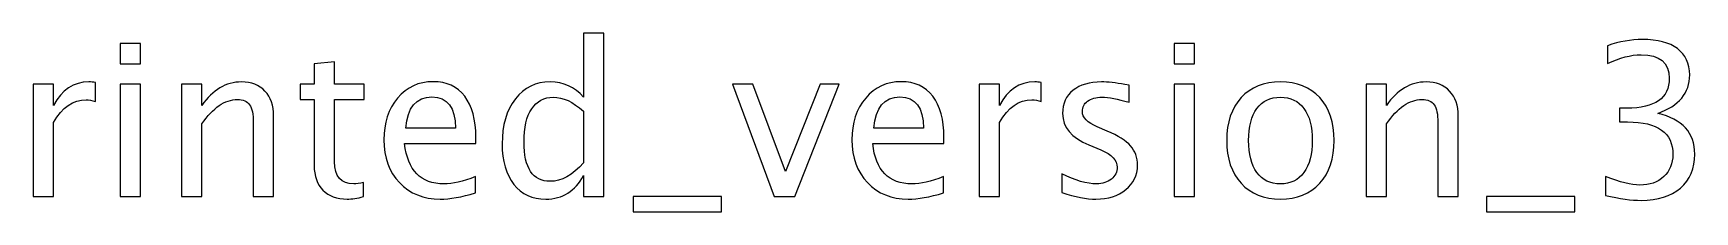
# Model space of a CAD drawing. Header units: centimetres. Extents: x -50.2 to 15.9, y -15.8 to 14.1.
# Drawn here: x 5.95 to 15.88, y 13.08 to 14.15 of the extents above; entities that cross this region are included whole.
import ezdxf

# ---------------------------------------------------------------- set-up
doc = ezdxf.new("R2010")
doc.units = ezdxf.units.CM
doc.header["$MEASUREMENT"] = 0
doc.layers.add('Layer 1', color=7, linetype='Continuous')

msp = doc.modelspace()

# ---------------------------------------------------------------- linework, layer by layer
at = {"layer": 'Layer 1'}
for points, knots in [([(9.23872, 13.17044), (9.23872, 13.17044), (9.23872, 13.29681), (9.23872, 13.29681), (9.23872, 13.29681), (9.18898, 13.2024), (9.11405, 13.1552), (9.01393, 13.1552), (9.01393, 13.1552), (8.93265, 13.1552), (8.86873, 13.18462), (8.82216, 13.24368), (8.82216, 13.24368), (8.77559, 13.30273), (8.75231, 13.38338), (8.75231, 13.48561), (8.75231, 13.48561), (8.75231, 13.59737), (8.77877, 13.68733), (8.83147, 13.75549), (8.83147, 13.75549), (8.88439, 13.82343), (8.95382, 13.85751), (9.03997, 13.85751), (9.03997, 13.85751), (9.11976, 13.85751), (9.18623, 13.82703), (9.23872, 13.76586), (9.23872, 13.76586), (9.23872, 13.76586), (9.23872, 14.14961), (9.23872, 14.14961), (9.23872, 14.14961), (9.23872, 14.14961), (9.36064, 14.14961), (9.36064, 14.14961), (9.36064, 14.14961), (9.36064, 14.14961), (9.36064, 13.17044), (9.36064, 13.17044), (9.36064, 13.17044), (9.36064, 13.17044), (9.23872, 13.17044), (9.23872, 13.17044)], [0, 0, 0, 0, 0.0833333, 0.0833333, 0.0833333, 0.0833333, 0.1666667, 0.1666667, 0.1666667, 0.1666667, 0.25, 0.25, 0.25, 0.25, 0.3333333, 0.3333333, 0.3333333, 0.3333333, 0.4166667, 0.4166667, 0.4166667, 0.4166667, 0.5, 0.5, 0.5, 0.5, 0.5833333, 0.5833333, 0.5833333, 0.5833333, 0.6666667, 0.6666667, 0.6666667, 0.6666667, 0.75, 0.75, 0.75, 0.75, 0.8333333, 0.8333333, 0.8333333, 0.8333333, 1, 1, 1, 1]), ([(15.34996, 13.17679), (15.34996, 13.17679), (15.34996, 13.29109), (15.34996, 13.29109), (15.34996, 13.29109), (15.43717, 13.25638), (15.50554, 13.23902), (15.5557, 13.23902), (15.5557, 13.23902), (15.61476, 13.23902), (15.66238, 13.25595), (15.699, 13.29003), (15.699, 13.29003), (15.73562, 13.32411), (15.75382, 13.36856), (15.75382, 13.42317), (15.75382, 13.42317), (15.75382, 13.55271), (15.66365, 13.61748), (15.48331, 13.61748), (15.48331, 13.61748), (15.48331, 13.61748), (15.43505, 13.61748), (15.43505, 13.61748), (15.43505, 13.61748), (15.43505, 13.61748), (15.43505, 13.6994), (15.43505, 13.6994), (15.43505, 13.6994), (15.43505, 13.6994), (15.47781, 13.70003), (15.47781, 13.70003), (15.47781, 13.70003), (15.64735, 13.70003), (15.73223, 13.75972), (15.73223, 13.87931), (15.73223, 13.87931), (15.73223, 13.97308), (15.67593, 14.02007), (15.56353, 14.02007), (15.56353, 14.02007), (15.50321, 14.02007), (15.43632, 14.00271), (15.36266, 13.968), (15.36266, 13.968), (15.36266, 13.968), (15.36266, 14.07468), (15.36266, 14.07468), (15.36266, 14.07468), (15.43484, 14.09923), (15.50448, 14.11151), (15.57136, 14.11151), (15.57136, 14.11151), (15.66238, 14.11151), (15.73244, 14.09331), (15.78113, 14.0569), (15.78113, 14.0569), (15.82981, 14.02071), (15.85415, 13.968), (15.85415, 13.899), (15.85415, 13.899), (15.85415, 13.79126), (15.79044, 13.71442), (15.6628, 13.6687), (15.6628, 13.6687), (15.81076, 13.6342), (15.88463, 13.55313), (15.88463, 13.42508), (15.88463, 13.42508), (15.88463, 13.33872), (15.85606, 13.27077), (15.79912, 13.22145), (15.79912, 13.22145), (15.74218, 13.17213), (15.66386, 13.14758), (15.56438, 13.14758), (15.56438, 13.14758), (15.50765, 13.14758), (15.43632, 13.15732), (15.34996, 13.17679)], [0, 0, 0, 0, 0.047619, 0.047619, 0.047619, 0.047619, 0.0952381, 0.0952381, 0.0952381, 0.0952381, 0.1428571, 0.1428571, 0.1428571, 0.1428571, 0.1904762, 0.1904762, 0.1904762, 0.1904762, 0.2380952, 0.2380952, 0.2380952, 0.2380952, 0.2857143, 0.2857143, 0.2857143, 0.2857143, 0.3333333, 0.3333333, 0.3333333, 0.3333333, 0.3809524, 0.3809524, 0.3809524, 0.3809524, 0.4285714, 0.4285714, 0.4285714, 0.4285714, 0.4761905, 0.4761905, 0.4761905, 0.4761905, 0.5238095, 0.5238095, 0.5238095, 0.5238095, 0.5714286, 0.5714286, 0.5714286, 0.5714286, 0.6190476, 0.6190476, 0.6190476, 0.6190476, 0.6666667, 0.6666667, 0.6666667, 0.6666667, 0.7142857, 0.7142857, 0.7142857, 0.7142857, 0.7619048, 0.7619048, 0.7619048, 0.7619048, 0.8095238, 0.8095238, 0.8095238, 0.8095238, 0.8571429, 0.8571429, 0.8571429, 0.8571429, 0.9047619, 0.9047619, 0.9047619, 0.9047619, 1, 1, 1, 1]), ([(6.46779, 13.96673), (6.46779, 13.96673), (6.46779, 14.08865), (6.46779, 14.08865), (6.46779, 14.08865), (6.46779, 14.08865), (6.58971, 14.08865), (6.58971, 14.08865), (6.58971, 14.08865), (6.58971, 14.08865), (6.58971, 13.96673), (6.58971, 13.96673), (6.58971, 13.96673), (6.58971, 13.96673), (6.46779, 13.96673), (6.46779, 13.96673)], [0, 0, 0, 0, 0.2, 0.2, 0.2, 0.2, 0.4, 0.4, 0.4, 0.4, 0.6, 0.6, 0.6, 0.6, 1, 1, 1, 1]), ([(12.77186, 13.96673), (12.77186, 13.96673), (12.77186, 14.08865), (12.77186, 14.08865), (12.77186, 14.08865), (12.77186, 14.08865), (12.89378, 14.08865), (12.89378, 14.08865), (12.89378, 14.08865), (12.89378, 14.08865), (12.89378, 13.96673), (12.89378, 13.96673), (12.89378, 13.96673), (12.89378, 13.96673), (12.77186, 13.96673), (12.77186, 13.96673)], [0, 0, 0, 0, 0.2, 0.2, 0.2, 0.2, 0.4, 0.4, 0.4, 0.4, 0.6, 0.6, 0.6, 0.6, 1, 1, 1, 1]), ([(7.92406, 13.17065), (7.88638, 13.16028), (7.85358, 13.1552), (7.82585, 13.1552), (7.82585, 13.1552), (7.76362, 13.1552), (7.71515, 13.17298), (7.68043, 13.20854), (7.68043, 13.20854), (7.64551, 13.2441), (7.62815, 13.29342), (7.62815, 13.35671), (7.62815, 13.35671), (7.62815, 13.35671), (7.62815, 13.7521), (7.62815, 13.7521), (7.62815, 13.7521), (7.62815, 13.7521), (7.54391, 13.7521), (7.54391, 13.7521), (7.54391, 13.7521), (7.54391, 13.7521), (7.54391, 13.84354), (7.54391, 13.84354), (7.54391, 13.84354), (7.54391, 13.84354), (7.62815, 13.84354), (7.62815, 13.84354), (7.62815, 13.84354), (7.62815, 13.84354), (7.62815, 13.96525), (7.62815, 13.96525), (7.62815, 13.96525), (7.62815, 13.96525), (7.75007, 13.97689), (7.75007, 13.97689), (7.75007, 13.97689), (7.75007, 13.97689), (7.75007, 13.84354), (7.75007, 13.84354), (7.75007, 13.84354), (7.75007, 13.84354), (7.9266, 13.84354), (7.9266, 13.84354), (7.9266, 13.84354), (7.9266, 13.84354), (7.9266, 13.7521), (7.9266, 13.7521), (7.9266, 13.7521), (7.9266, 13.7521), (7.75007, 13.7521), (7.75007, 13.7521), (7.75007, 13.7521), (7.75007, 13.7521), (7.75007, 13.37872), (7.75007, 13.37872), (7.75007, 13.37872), (7.75007, 13.29067), (7.78838, 13.24664), (7.86479, 13.24664), (7.86479, 13.24664), (7.88109, 13.24664), (7.90078, 13.24939), (7.92406, 13.25468), (7.92406, 13.25468), (7.92406, 13.25468), (7.92406, 13.17065), (7.92406, 13.17065)], [0, 0, 0, 0, 0.0555556, 0.0555556, 0.0555556, 0.0555556, 0.1111111, 0.1111111, 0.1111111, 0.1111111, 0.1666667, 0.1666667, 0.1666667, 0.1666667, 0.2222222, 0.2222222, 0.2222222, 0.2222222, 0.2777778, 0.2777778, 0.2777778, 0.2777778, 0.3333333, 0.3333333, 0.3333333, 0.3333333, 0.3888889, 0.3888889, 0.3888889, 0.3888889, 0.4444444, 0.4444444, 0.4444444, 0.4444444, 0.5, 0.5, 0.5, 0.5, 0.5555556, 0.5555556, 0.5555556, 0.5555556, 0.6111111, 0.6111111, 0.6111111, 0.6111111, 0.6666667, 0.6666667, 0.6666667, 0.6666667, 0.7222222, 0.7222222, 0.7222222, 0.7222222, 0.7777778, 0.7777778, 0.7777778, 0.7777778, 0.8333333, 0.8333333, 0.8333333, 0.8333333, 0.8888889, 0.8888889, 0.8888889, 0.8888889, 1, 1, 1, 1]), ([(5.94815, 13.17044), (5.94815, 13.17044), (5.94815, 13.84354), (5.94815, 13.84354), (5.94815, 13.84354), (5.94815, 13.84354), (6.07007, 13.84354), (6.07007, 13.84354), (6.07007, 13.84354), (6.07007, 13.84354), (6.07007, 13.71633), (6.07007, 13.71633), (6.07007, 13.71633), (6.11854, 13.81052), (6.18882, 13.85751), (6.2811, 13.85751), (6.2811, 13.85751), (6.29359, 13.85751), (6.30671, 13.85645), (6.32026, 13.85434), (6.32026, 13.85434), (6.32026, 13.85434), (6.32026, 13.74025), (6.32026, 13.74025), (6.32026, 13.74025), (6.29909, 13.74723), (6.28047, 13.75083), (6.26438, 13.75083), (6.26438, 13.75083), (6.18691, 13.75083), (6.12214, 13.70511), (6.07007, 13.61346), (6.07007, 13.61346), (6.07007, 13.61346), (6.07007, 13.17044), (6.07007, 13.17044), (6.07007, 13.17044), (6.07007, 13.17044), (5.94815, 13.17044), (5.94815, 13.17044)], [0, 0, 0, 0, 0.0909091, 0.0909091, 0.0909091, 0.0909091, 0.1818182, 0.1818182, 0.1818182, 0.1818182, 0.2727273, 0.2727273, 0.2727273, 0.2727273, 0.3636364, 0.3636364, 0.3636364, 0.3636364, 0.4545455, 0.4545455, 0.4545455, 0.4545455, 0.5454545, 0.5454545, 0.5454545, 0.5454545, 0.6363636, 0.6363636, 0.6363636, 0.6363636, 0.7272727, 0.7272727, 0.7272727, 0.7272727, 0.8181818, 0.8181818, 0.8181818, 0.8181818, 1, 1, 1, 1]), ([(6.46779, 13.17044), (6.46779, 13.17044), (6.46779, 13.84354), (6.46779, 13.84354), (6.46779, 13.84354), (6.46779, 13.84354), (6.58971, 13.84354), (6.58971, 13.84354), (6.58971, 13.84354), (6.58971, 13.84354), (6.58971, 13.17044), (6.58971, 13.17044), (6.58971, 13.17044), (6.58971, 13.17044), (6.46779, 13.17044), (6.46779, 13.17044)], [0, 0, 0, 0, 0.2, 0.2, 0.2, 0.2, 0.4, 0.4, 0.4, 0.4, 0.6, 0.6, 0.6, 0.6, 1, 1, 1, 1]), ([(6.83482, 13.17044), (6.83482, 13.17044), (6.83482, 13.84354), (6.83482, 13.84354), (6.83482, 13.84354), (6.83482, 13.84354), (6.95674, 13.84354), (6.95674, 13.84354), (6.95674, 13.84354), (6.95674, 13.84354), (6.95674, 13.71633), (6.95674, 13.71633), (6.95674, 13.71633), (7.0213, 13.81052), (7.10046, 13.85751), (7.19402, 13.85751), (7.19402, 13.85751), (7.25286, 13.85751), (7.29964, 13.8391), (7.33414, 13.80205), (7.33414, 13.80205), (7.36864, 13.76522), (7.386, 13.71548), (7.386, 13.65325), (7.386, 13.65325), (7.386, 13.65325), (7.386, 13.17044), (7.386, 13.17044), (7.386, 13.17044), (7.386, 13.17044), (7.26408, 13.17044), (7.26408, 13.17044), (7.26408, 13.17044), (7.26408, 13.17044), (7.26408, 13.61346), (7.26408, 13.61346), (7.26408, 13.61346), (7.26408, 13.66341), (7.25667, 13.69897), (7.24207, 13.72014), (7.24207, 13.72014), (7.22725, 13.74152), (7.20291, 13.7521), (7.16883, 13.7521), (7.16883, 13.7521), (7.0939, 13.7521), (7.0232, 13.70321), (6.95674, 13.60542), (6.95674, 13.60542), (6.95674, 13.60542), (6.95674, 13.17044), (6.95674, 13.17044), (6.95674, 13.17044), (6.95674, 13.17044), (6.83482, 13.17044), (6.83482, 13.17044)], [0, 0, 0, 0, 0.0666667, 0.0666667, 0.0666667, 0.0666667, 0.1333333, 0.1333333, 0.1333333, 0.1333333, 0.2, 0.2, 0.2, 0.2, 0.2666667, 0.2666667, 0.2666667, 0.2666667, 0.3333333, 0.3333333, 0.3333333, 0.3333333, 0.4, 0.4, 0.4, 0.4, 0.4666667, 0.4666667, 0.4666667, 0.4666667, 0.5333333, 0.5333333, 0.5333333, 0.5333333, 0.6, 0.6, 0.6, 0.6, 0.6666667, 0.6666667, 0.6666667, 0.6666667, 0.7333333, 0.7333333, 0.7333333, 0.7333333, 0.8, 0.8, 0.8, 0.8, 0.8666667, 0.8666667, 0.8666667, 0.8666667, 1, 1, 1, 1]), ([(8.59208, 13.19203), (8.51017, 13.16748), (8.4401, 13.1552), (8.38168, 13.1552), (8.38168, 13.1552), (8.28199, 13.1552), (8.20092, 13.18822), (8.13848, 13.25405), (8.13848, 13.25405), (8.07604, 13.31988), (8.04471, 13.40518), (8.04471, 13.51017), (8.04471, 13.51017), (8.04471, 13.61198), (8.07223, 13.69559), (8.12747, 13.76099), (8.12747, 13.76099), (8.18272, 13.82618), (8.25341, 13.85878), (8.33956, 13.85878), (8.33956, 13.85878), (8.42105, 13.85878), (8.48413, 13.82978), (8.52858, 13.77179), (8.52858, 13.77179), (8.57303, 13.71379), (8.59526, 13.63166), (8.59526, 13.52519), (8.59526, 13.52519), (8.59526, 13.52519), (8.59462, 13.48794), (8.59462, 13.48794), (8.59462, 13.48794), (8.59462, 13.48794), (8.16917, 13.48794), (8.16917, 13.48794), (8.16917, 13.48794), (8.18695, 13.32707), (8.26548, 13.24664), (8.40454, 13.24664), (8.40454, 13.24664), (8.45556, 13.24664), (8.518, 13.26103), (8.59208, 13.28982), (8.59208, 13.28982), (8.59208, 13.28982), (8.59208, 13.19203), (8.59208, 13.19203)], [0, 0, 0, 0, 0.0769231, 0.0769231, 0.0769231, 0.0769231, 0.1538462, 0.1538462, 0.1538462, 0.1538462, 0.2307692, 0.2307692, 0.2307692, 0.2307692, 0.3076923, 0.3076923, 0.3076923, 0.3076923, 0.3846154, 0.3846154, 0.3846154, 0.3846154, 0.4615385, 0.4615385, 0.4615385, 0.4615385, 0.5384615, 0.5384615, 0.5384615, 0.5384615, 0.6153846, 0.6153846, 0.6153846, 0.6153846, 0.6923077, 0.6923077, 0.6923077, 0.6923077, 0.7692308, 0.7692308, 0.7692308, 0.7692308, 0.8461538, 0.8461538, 0.8461538, 0.8461538, 1, 1, 1, 1]), ([(10.38002, 13.17044), (10.38002, 13.17044), (10.12941, 13.84354), (10.12941, 13.84354), (10.12941, 13.84354), (10.12941, 13.84354), (10.25133, 13.84354), (10.25133, 13.84354), (10.25133, 13.84354), (10.25133, 13.84354), (10.4467, 13.32051), (10.4467, 13.32051), (10.4467, 13.32051), (10.4467, 13.32051), (10.6535, 13.84354), (10.6535, 13.84354), (10.6535, 13.84354), (10.6535, 13.84354), (10.76822, 13.84354), (10.76822, 13.84354), (10.76822, 13.84354), (10.76822, 13.84354), (10.50216, 13.17044), (10.50216, 13.17044), (10.50216, 13.17044), (10.50216, 13.17044), (10.38002, 13.17044), (10.38002, 13.17044)], [0, 0, 0, 0, 0.125, 0.125, 0.125, 0.125, 0.25, 0.25, 0.25, 0.25, 0.375, 0.375, 0.375, 0.375, 0.5, 0.5, 0.5, 0.5, 0.625, 0.625, 0.625, 0.625, 0.75, 0.75, 0.75, 0.75, 1, 1, 1, 1]), ([(11.39116, 13.19203), (11.30925, 13.16748), (11.23918, 13.1552), (11.18076, 13.1552), (11.18076, 13.1552), (11.08107, 13.1552), (11, 13.18822), (10.93756, 13.25405), (10.93756, 13.25405), (10.87512, 13.31988), (10.84379, 13.40518), (10.84379, 13.51017), (10.84379, 13.51017), (10.84379, 13.61198), (10.87131, 13.69559), (10.92655, 13.76099), (10.92655, 13.76099), (10.9818, 13.82618), (11.05249, 13.85878), (11.13864, 13.85878), (11.13864, 13.85878), (11.22013, 13.85878), (11.28321, 13.82978), (11.32766, 13.77179), (11.32766, 13.77179), (11.37211, 13.71379), (11.39434, 13.63166), (11.39434, 13.52519), (11.39434, 13.52519), (11.39434, 13.52519), (11.3937, 13.48794), (11.3937, 13.48794), (11.3937, 13.48794), (11.3937, 13.48794), (10.96825, 13.48794), (10.96825, 13.48794), (10.96825, 13.48794), (10.98603, 13.32707), (11.06456, 13.24664), (11.20362, 13.24664), (11.20362, 13.24664), (11.25464, 13.24664), (11.31708, 13.26103), (11.39116, 13.28982), (11.39116, 13.28982), (11.39116, 13.28982), (11.39116, 13.19203), (11.39116, 13.19203)], [0, 0, 0, 0, 0.0769231, 0.0769231, 0.0769231, 0.0769231, 0.1538462, 0.1538462, 0.1538462, 0.1538462, 0.2307692, 0.2307692, 0.2307692, 0.2307692, 0.3076923, 0.3076923, 0.3076923, 0.3076923, 0.3846154, 0.3846154, 0.3846154, 0.3846154, 0.4615385, 0.4615385, 0.4615385, 0.4615385, 0.5384615, 0.5384615, 0.5384615, 0.5384615, 0.6153846, 0.6153846, 0.6153846, 0.6153846, 0.6923077, 0.6923077, 0.6923077, 0.6923077, 0.7692308, 0.7692308, 0.7692308, 0.7692308, 0.8461538, 0.8461538, 0.8461538, 0.8461538, 1, 1, 1, 1]), ([(11.60473, 13.17044), (11.60473, 13.17044), (11.60473, 13.84354), (11.60473, 13.84354), (11.60473, 13.84354), (11.60473, 13.84354), (11.72665, 13.84354), (11.72665, 13.84354), (11.72665, 13.84354), (11.72665, 13.84354), (11.72665, 13.71633), (11.72665, 13.71633), (11.72665, 13.71633), (11.77512, 13.81052), (11.8454, 13.85751), (11.93768, 13.85751), (11.93768, 13.85751), (11.95017, 13.85751), (11.96329, 13.85645), (11.97684, 13.85434), (11.97684, 13.85434), (11.97684, 13.85434), (11.97684, 13.74025), (11.97684, 13.74025), (11.97684, 13.74025), (11.95567, 13.74723), (11.93705, 13.75083), (11.92096, 13.75083), (11.92096, 13.75083), (11.84349, 13.75083), (11.77872, 13.70511), (11.72665, 13.61346), (11.72665, 13.61346), (11.72665, 13.61346), (11.72665, 13.17044), (11.72665, 13.17044), (11.72665, 13.17044), (11.72665, 13.17044), (11.60473, 13.17044), (11.60473, 13.17044)], [0, 0, 0, 0, 0.0909091, 0.0909091, 0.0909091, 0.0909091, 0.1818182, 0.1818182, 0.1818182, 0.1818182, 0.2727273, 0.2727273, 0.2727273, 0.2727273, 0.3636364, 0.3636364, 0.3636364, 0.3636364, 0.4545455, 0.4545455, 0.4545455, 0.4545455, 0.5454545, 0.5454545, 0.5454545, 0.5454545, 0.6363636, 0.6363636, 0.6363636, 0.6363636, 0.7272727, 0.7272727, 0.7272727, 0.7272727, 0.8181818, 0.8181818, 0.8181818, 0.8181818, 1, 1, 1, 1]), ([(12.10024, 13.19457), (12.10024, 13.19457), (12.10024, 13.30633), (12.10024, 13.30633), (12.10024, 13.30633), (12.18004, 13.26654), (12.24925, 13.24664), (12.30831, 13.24664), (12.30831, 13.24664), (12.34345, 13.24664), (12.37266, 13.25617), (12.39573, 13.27522), (12.39573, 13.27522), (12.4188, 13.29405), (12.43044, 13.31776), (12.43044, 13.34634), (12.43044, 13.34634), (12.43044, 13.38803), (12.39806, 13.42254), (12.33329, 13.44984), (12.33329, 13.44984), (12.33329, 13.44984), (12.26195, 13.48011), (12.26195, 13.48011), (12.26195, 13.48011), (12.15676, 13.52371), (12.10405, 13.58679), (12.10405, 13.6687), (12.10405, 13.6687), (12.10405, 13.72734), (12.12479, 13.77348), (12.16628, 13.80713), (12.16628, 13.80713), (12.20777, 13.84079), (12.26471, 13.85751), (12.33688, 13.85751), (12.33688, 13.85751), (12.37435, 13.85751), (12.42092, 13.85243), (12.47616, 13.84206), (12.47616, 13.84206), (12.47616, 13.84206), (12.50156, 13.83719), (12.50156, 13.83719), (12.50156, 13.83719), (12.50156, 13.83719), (12.50156, 13.73559), (12.50156, 13.73559), (12.50156, 13.73559), (12.43362, 13.75591), (12.37943, 13.76607), (12.339, 13.76607), (12.339, 13.76607), (12.30344, 13.76607), (12.27529, 13.75824), (12.25391, 13.74279), (12.25391, 13.74279), (12.23274, 13.72734), (12.22216, 13.70659), (12.22216, 13.68056), (12.22216, 13.68056), (12.22216, 13.64394), (12.25179, 13.61282), (12.31127, 13.58764), (12.31127, 13.58764), (12.31127, 13.58764), (12.3699, 13.56287), (12.3699, 13.56287), (12.3699, 13.56287), (12.43637, 13.53493), (12.48336, 13.5053), (12.51087, 13.47418), (12.51087, 13.47418), (12.5386, 13.44307), (12.55236, 13.40412), (12.55236, 13.35755), (12.55236, 13.35755), (12.55236, 13.2985), (12.52908, 13.25003), (12.4823, 13.21214), (12.4823, 13.21214), (12.43573, 13.17425), (12.37604, 13.1552), (12.30344, 13.1552), (12.30344, 13.1552), (12.24756, 13.1552), (12.18004, 13.16832), (12.10024, 13.19457)], [0, 0, 0, 0, 0.0434783, 0.0434783, 0.0434783, 0.0434783, 0.0869565, 0.0869565, 0.0869565, 0.0869565, 0.1304348, 0.1304348, 0.1304348, 0.1304348, 0.173913, 0.173913, 0.173913, 0.173913, 0.2173913, 0.2173913, 0.2173913, 0.2173913, 0.2608696, 0.2608696, 0.2608696, 0.2608696, 0.3043478, 0.3043478, 0.3043478, 0.3043478, 0.3478261, 0.3478261, 0.3478261, 0.3478261, 0.3913043, 0.3913043, 0.3913043, 0.3913043, 0.4347826, 0.4347826, 0.4347826, 0.4347826, 0.4782609, 0.4782609, 0.4782609, 0.4782609, 0.5217391, 0.5217391, 0.5217391, 0.5217391, 0.5652174, 0.5652174, 0.5652174, 0.5652174, 0.6086957, 0.6086957, 0.6086957, 0.6086957, 0.6521739, 0.6521739, 0.6521739, 0.6521739, 0.6956522, 0.6956522, 0.6956522, 0.6956522, 0.7391304, 0.7391304, 0.7391304, 0.7391304, 0.7826087, 0.7826087, 0.7826087, 0.7826087, 0.826087, 0.826087, 0.826087, 0.826087, 0.8695652, 0.8695652, 0.8695652, 0.8695652, 0.9130435, 0.9130435, 0.9130435, 0.9130435, 1, 1, 1, 1]), ([(12.77186, 13.17044), (12.77186, 13.17044), (12.77186, 13.84354), (12.77186, 13.84354), (12.77186, 13.84354), (12.77186, 13.84354), (12.89378, 13.84354), (12.89378, 13.84354), (12.89378, 13.84354), (12.89378, 13.84354), (12.89378, 13.17044), (12.89378, 13.17044), (12.89378, 13.17044), (12.89378, 13.17044), (12.77186, 13.17044), (12.77186, 13.17044)], [0, 0, 0, 0, 0.2, 0.2, 0.2, 0.2, 0.4, 0.4, 0.4, 0.4, 0.6, 0.6, 0.6, 0.6, 1, 1, 1, 1]), ([(13.40686, 13.1552), (13.30801, 13.1552), (13.2297, 13.18674), (13.17212, 13.24982), (13.17212, 13.24982), (13.11434, 13.31289), (13.08555, 13.39862), (13.08555, 13.50678), (13.08555, 13.50678), (13.08555, 13.61473), (13.11434, 13.70024), (13.17212, 13.76311), (13.17212, 13.76311), (13.2297, 13.82597), (13.30801, 13.85751), (13.40686, 13.85751), (13.40686, 13.85751), (13.50571, 13.85751), (13.58403, 13.82597), (13.6416, 13.76311), (13.6416, 13.76311), (13.69938, 13.70024), (13.72817, 13.61473), (13.72817, 13.50678), (13.72817, 13.50678), (13.72817, 13.39862), (13.69938, 13.31289), (13.6416, 13.24982), (13.6416, 13.24982), (13.58403, 13.18674), (13.50571, 13.1552), (13.40686, 13.1552)], [0, 0, 0, 0, 0.1111111, 0.1111111, 0.1111111, 0.1111111, 0.2222222, 0.2222222, 0.2222222, 0.2222222, 0.3333333, 0.3333333, 0.3333333, 0.3333333, 0.4444444, 0.4444444, 0.4444444, 0.4444444, 0.5555556, 0.5555556, 0.5555556, 0.5555556, 0.6666667, 0.6666667, 0.6666667, 0.6666667, 0.7777778, 0.7777778, 0.7777778, 0.7777778, 1, 1, 1, 1]), ([(13.91909, 13.17044), (13.91909, 13.17044), (13.91909, 13.84354), (13.91909, 13.84354), (13.91909, 13.84354), (13.91909, 13.84354), (14.04101, 13.84354), (14.04101, 13.84354), (14.04101, 13.84354), (14.04101, 13.84354), (14.04101, 13.71633), (14.04101, 13.71633), (14.04101, 13.71633), (14.10557, 13.81052), (14.18473, 13.85751), (14.27829, 13.85751), (14.27829, 13.85751), (14.33713, 13.85751), (14.38391, 13.8391), (14.41841, 13.80205), (14.41841, 13.80205), (14.45291, 13.76522), (14.47027, 13.71548), (14.47027, 13.65325), (14.47027, 13.65325), (14.47027, 13.65325), (14.47027, 13.17044), (14.47027, 13.17044), (14.47027, 13.17044), (14.47027, 13.17044), (14.34835, 13.17044), (14.34835, 13.17044), (14.34835, 13.17044), (14.34835, 13.17044), (14.34835, 13.61346), (14.34835, 13.61346), (14.34835, 13.61346), (14.34835, 13.66341), (14.34094, 13.69897), (14.32634, 13.72014), (14.32634, 13.72014), (14.31152, 13.74152), (14.28718, 13.7521), (14.2531, 13.7521), (14.2531, 13.7521), (14.17817, 13.7521), (14.10747, 13.70321), (14.04101, 13.60542), (14.04101, 13.60542), (14.04101, 13.60542), (14.04101, 13.17044), (14.04101, 13.17044), (14.04101, 13.17044), (14.04101, 13.17044), (13.91909, 13.17044), (13.91909, 13.17044)], [0, 0, 0, 0, 0.0666667, 0.0666667, 0.0666667, 0.0666667, 0.1333333, 0.1333333, 0.1333333, 0.1333333, 0.2, 0.2, 0.2, 0.2, 0.2666667, 0.2666667, 0.2666667, 0.2666667, 0.3333333, 0.3333333, 0.3333333, 0.3333333, 0.4, 0.4, 0.4, 0.4, 0.4666667, 0.4666667, 0.4666667, 0.4666667, 0.5333333, 0.5333333, 0.5333333, 0.5333333, 0.6, 0.6, 0.6, 0.6, 0.6666667, 0.6666667, 0.6666667, 0.6666667, 0.7333333, 0.7333333, 0.7333333, 0.7333333, 0.8, 0.8, 0.8, 0.8, 0.8666667, 0.8666667, 0.8666667, 0.8666667, 1, 1, 1, 1]), ([(8.17552, 13.57938), (8.17552, 13.57938), (8.4727, 13.57938), (8.4727, 13.57938), (8.4727, 13.57938), (8.4727, 13.70469), (8.42592, 13.76734), (8.33258, 13.76734), (8.33258, 13.76734), (8.2386, 13.76734), (8.18632, 13.70469), (8.17552, 13.57938)], [0, 0, 0, 0, 0.25, 0.25, 0.25, 0.25, 0.5, 0.5, 0.5, 0.5, 1, 1, 1, 1]), ([(9.23872, 13.68246), (9.17543, 13.73813), (9.11553, 13.76607), (9.0588, 13.76607), (9.0588, 13.76607), (9.00292, 13.76607), (8.95974, 13.74279), (8.92905, 13.69601), (8.92905, 13.69601), (8.89836, 13.64944), (8.88312, 13.5834), (8.88312, 13.49789), (8.88312, 13.49789), (8.88312, 13.34062), (8.93519, 13.26188), (9.03954, 13.26188), (9.03954, 13.26188), (9.10728, 13.26188), (9.17374, 13.29892), (9.23872, 13.37279), (9.23872, 13.37279), (9.23872, 13.37279), (9.23872, 13.68246), (9.23872, 13.68246)], [0, 0, 0, 0, 0.1428571, 0.1428571, 0.1428571, 0.1428571, 0.2857143, 0.2857143, 0.2857143, 0.2857143, 0.4285714, 0.4285714, 0.4285714, 0.4285714, 0.5714286, 0.5714286, 0.5714286, 0.5714286, 0.7142857, 0.7142857, 0.7142857, 0.7142857, 1, 1, 1, 1]), ([(10.9746, 13.57938), (10.9746, 13.57938), (11.27178, 13.57938), (11.27178, 13.57938), (11.27178, 13.57938), (11.27178, 13.70469), (11.225, 13.76734), (11.13166, 13.76734), (11.13166, 13.76734), (11.03768, 13.76734), (10.9854, 13.70469), (10.9746, 13.57938)], [0, 0, 0, 0, 0.25, 0.25, 0.25, 0.25, 0.5, 0.5, 0.5, 0.5, 1, 1, 1, 1]), ([(13.40665, 13.24664), (13.46697, 13.24664), (13.51396, 13.26929), (13.54741, 13.3148), (13.54741, 13.3148), (13.58064, 13.36009), (13.59736, 13.42423), (13.59736, 13.50678), (13.59736, 13.50678), (13.59736, 13.58912), (13.58064, 13.65304), (13.54741, 13.69834), (13.54741, 13.69834), (13.51396, 13.74342), (13.46697, 13.76607), (13.40665, 13.76607), (13.40665, 13.76607), (13.34611, 13.76607), (13.29912, 13.74342), (13.2661, 13.69834), (13.2661, 13.69834), (13.23287, 13.65304), (13.21636, 13.58912), (13.21636, 13.50678), (13.21636, 13.50678), (13.21636, 13.42423), (13.23287, 13.36009), (13.2661, 13.3148), (13.2661, 13.3148), (13.29912, 13.26929), (13.34611, 13.24664), (13.40665, 13.24664)], [0, 0, 0, 0, 0.1111111, 0.1111111, 0.1111111, 0.1111111, 0.2222222, 0.2222222, 0.2222222, 0.2222222, 0.3333333, 0.3333333, 0.3333333, 0.3333333, 0.4444444, 0.4444444, 0.4444444, 0.4444444, 0.5555556, 0.5555556, 0.5555556, 0.5555556, 0.6666667, 0.6666667, 0.6666667, 0.6666667, 0.7777778, 0.7777778, 0.7777778, 0.7777778, 1, 1, 1, 1]), ([(9.53632, 13.079), (9.53632, 13.079), (9.53632, 13.17044), (9.53632, 13.17044), (9.53632, 13.17044), (9.53632, 13.17044), (10.06464, 13.17044), (10.06464, 13.17044), (10.06464, 13.17044), (10.06464, 13.17044), (10.06464, 13.079), (10.06464, 13.079), (10.06464, 13.079), (10.06464, 13.079), (9.53632, 13.079), (9.53632, 13.079)], [0, 0, 0, 0, 0.2, 0.2, 0.2, 0.2, 0.4, 0.4, 0.4, 0.4, 0.6, 0.6, 0.6, 0.6, 1, 1, 1, 1]), ([(14.63876, 13.079), (14.63876, 13.079), (14.63876, 13.17044), (14.63876, 13.17044), (14.63876, 13.17044), (14.63876, 13.17044), (15.16708, 13.17044), (15.16708, 13.17044), (15.16708, 13.17044), (15.16708, 13.17044), (15.16708, 13.079), (15.16708, 13.079), (15.16708, 13.079), (15.16708, 13.079), (14.63876, 13.079), (14.63876, 13.079)], [0, 0, 0, 0, 0.2, 0.2, 0.2, 0.2, 0.4, 0.4, 0.4, 0.4, 0.6, 0.6, 0.6, 0.6, 1, 1, 1, 1])]:
    msp.add_open_spline(points, degree=3, knots=knots, dxfattribs=at)

doc.saveas('drawing.dxf')
